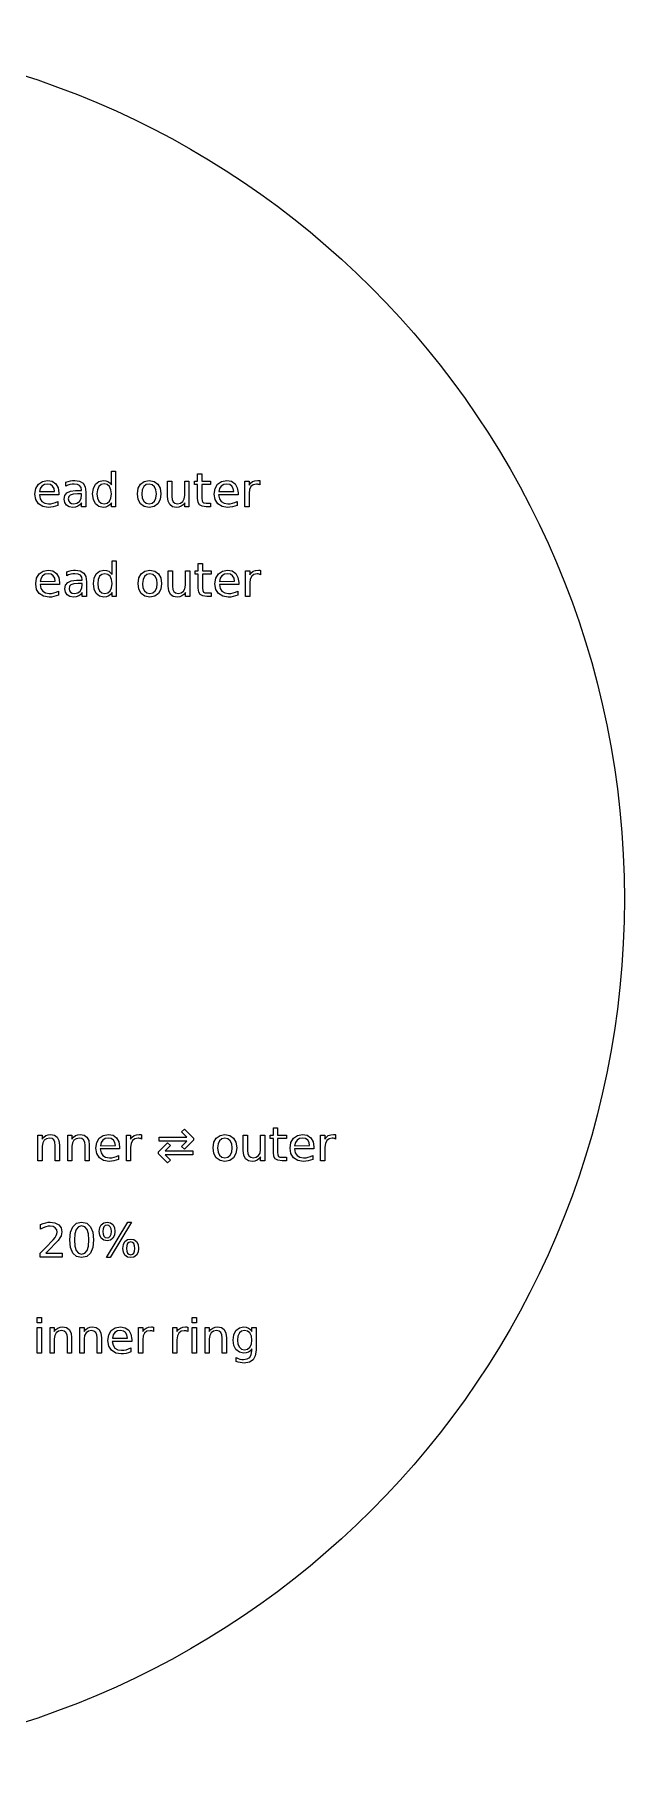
# Model space of a CAD drawing. Header units: millimetres. Extents: x -26.5 to 26.5, y -26.5 to 26.5.
# Drawn here: x 8.4 to 26.5, y -26.5 to 26.5 of the extents above; entities that cross this region are included whole.
import ezdxf

# ---------------------------------------------------------------- set-up
doc = ezdxf.new("R2010")
doc.units = ezdxf.units.MM
doc.layers.add('CUT', color=1, linetype='Continuous')
doc.layers.add('MARK', color=7, linetype='Continuous')

msp = doc.modelspace()

# ---------------------------------------------------------------- linework, layer by layer
at = {"layer": 'CUT'}
msp.add_circle((0, 0), 26.5, dxfattribs=at)
at = {"layer": 'MARK'}
for points in [[(9.146, 12.451), (9.146, 12.388), (8.551, 12.388), (8.575, 12.27), (8.631, 12.184), (8.718, 12.132), (8.832, 12.114), (8.905, 12.119), (8.977, 12.133), (9.046, 12.155), (9.116, 12.187), (9.116, 12.065), (9.045, 12.039), (8.973, 12.02), (8.899, 12.008), (8.824, 12.005), (8.655, 12.032), (8.526, 12.114), (8.443, 12.243), (8.416, 12.411), (8.442, 12.584), (8.52, 12.718), (8.643, 12.803), (8.802, 12.832), (8.944, 12.806), (9.053, 12.729), (9.123, 12.609), (9.146, 12.451)], [(9.016, 12.489), (9.001, 12.585), (8.957, 12.658), (8.89, 12.706), (8.803, 12.722), (8.706, 12.707), (8.63, 12.661), (8.579, 12.587), (8.555, 12.488), (9.016, 12.489)], [(9.974, 12.474), (9.974, 12.025), (9.845, 12.025), (9.845, 12.144), (9.795, 12.082), (9.734, 12.039), (9.661, 12.013), (9.573, 12.005), (9.464, 12.022), (9.38, 12.072), (9.327, 12.152), (9.309, 12.254), (9.331, 12.371), (9.398, 12.455), (9.509, 12.505), (9.663, 12.522), (9.845, 12.522), (9.845, 12.535), (9.83, 12.614), (9.786, 12.673), (9.716, 12.71), (9.621, 12.722), (9.555, 12.718), (9.49, 12.706), (9.427, 12.685), (9.367, 12.657), (9.367, 12.777), (9.437, 12.801), (9.504, 12.818), (9.57, 12.828), (9.635, 12.832), (9.784, 12.809), (9.89, 12.743), (9.953, 12.632), (9.974, 12.474)], [(10.759, 12.693), (10.759, 13.119), (10.888, 13.119), (10.888, 12.025), (10.759, 12.025), (10.759, 12.143), (10.713, 12.082), (10.656, 12.039), (10.588, 12.013), (10.507, 12.005), (10.377, 12.033), (10.274, 12.118), (10.207, 12.25), (10.185, 12.418), (10.207, 12.586), (10.274, 12.718), (10.377, 12.803), (10.507, 12.832), (10.588, 12.823), (10.656, 12.797), (10.713, 12.754), (10.759, 12.693)], [(10.318, 12.418), (10.333, 12.291), (10.377, 12.194), (10.447, 12.133), (10.538, 12.113), (10.63, 12.133), (10.7, 12.194), (10.744, 12.291), (10.759, 12.418), (10.744, 12.545), (10.7, 12.642), (10.63, 12.703), (10.538, 12.723), (10.447, 12.703), (10.377, 12.642), (10.333, 12.545), (10.318, 12.418)], [(11.918, 12.832), (12.069, 12.804), (12.183, 12.722), (12.255, 12.591), (12.28, 12.418), (12.255, 12.246), (12.183, 12.115), (12.069, 12.032), (11.918, 12.005), (11.767, 12.032), (11.652, 12.115), (11.58, 12.246), (11.557, 12.418), (11.58, 12.591), (11.652, 12.722), (11.767, 12.804), (11.918, 12.832)], [(11.918, 12.722), (11.825, 12.702), (11.753, 12.641), (11.708, 12.544), (11.693, 12.418), (11.708, 12.292), (11.753, 12.196), (11.824, 12.135), (11.918, 12.114), (12.011, 12.135), (12.082, 12.196), (12.127, 12.292), (12.142, 12.418), (12.127, 12.544), (12.082, 12.64), (12.011, 12.701), (11.918, 12.722)], [(12.481, 12.336), (12.481, 12.813), (12.61, 12.813), (12.61, 12.341), (12.621, 12.243), (12.654, 12.173), (12.708, 12.131), (12.785, 12.117), (12.878, 12.134), (12.95, 12.184), (12.996, 12.263), (13.011, 12.366), (13.011, 12.813), (13.14, 12.813), (13.14, 12.025), (13.011, 12.025), (13.011, 12.146), (12.96, 12.084), (12.902, 12.039), (12.834, 12.013), (12.757, 12.005), (12.638, 12.026), (12.551, 12.089), (12.498, 12.193), (12.481, 12.336)], [(13.535, 13.036), (13.535, 12.813), (13.801, 12.813), (13.801, 12.712), (13.535, 12.712), (13.535, 12.284), (13.541, 12.205), (13.561, 12.161), (13.601, 12.14), (13.668, 12.133), (13.801, 12.133), (13.801, 12.025), (13.668, 12.025), (13.542, 12.039), (13.462, 12.081), (13.419, 12.16), (13.405, 12.284), (13.405, 12.712), (13.31, 12.712), (13.31, 12.813), (13.405, 12.813), (13.405, 13.036), (13.535, 13.036)], [(14.645, 12.451), (14.645, 12.388), (14.05, 12.388), (14.075, 12.27), (14.131, 12.184), (14.217, 12.132), (14.331, 12.114), (14.405, 12.119), (14.476, 12.133), (14.546, 12.155), (14.615, 12.187), (14.615, 12.065), (14.544, 12.039), (14.472, 12.02), (14.398, 12.008), (14.324, 12.005), (14.155, 12.032), (14.025, 12.114), (13.943, 12.243), (13.915, 12.411), (13.941, 12.584), (14.02, 12.718), (14.142, 12.803), (14.301, 12.832), (14.444, 12.806), (14.553, 12.729), (14.622, 12.609), (14.645, 12.451)], [(14.516, 12.489), (14.5, 12.585), (14.456, 12.658), (14.389, 12.706), (14.303, 12.722), (14.205, 12.707), (14.129, 12.661), (14.078, 12.587), (14.054, 12.488), (14.516, 12.489)], [(15.314, 12.692), (15.291, 12.703), (15.266, 12.71), (15.239, 12.715), (15.21, 12.716), (15.113, 12.698), (15.041, 12.645), (14.997, 12.558), (14.983, 12.44), (14.983, 12.025), (14.853, 12.025), (14.853, 12.813), (14.983, 12.813), (14.983, 12.69), (15.03, 12.753), (15.089, 12.797), (15.161, 12.823), (15.248, 12.832), (15.262, 12.831), (15.277, 12.83), (15.294, 12.828), (15.313, 12.825), (15.314, 12.692)], [(9.716, 12.421), (9.583, 12.412), (9.499, 12.385), (9.453, 12.337), (9.438, 12.263), (9.45, 12.201), (9.484, 12.153), (9.537, 12.123), (9.607, 12.113), (9.704, 12.132), (9.78, 12.189), (9.829, 12.278), (9.845, 12.392), (9.845, 12.421), (9.716, 12.421)], [(9.168, 9.701), (9.168, 9.638), (8.573, 9.638), (8.598, 9.52), (8.654, 9.434), (8.74, 9.382), (8.855, 9.364), (8.928, 9.369), (8.999, 9.383), (9.069, 9.405), (9.138, 9.437), (9.138, 9.315), (9.068, 9.289), (8.995, 9.27), (8.922, 9.258), (8.847, 9.255), (8.678, 9.282), (8.548, 9.364), (8.466, 9.493), (8.438, 9.661), (8.464, 9.834), (8.543, 9.968), (8.665, 10.053), (8.824, 10.082), (8.967, 10.056), (9.076, 9.979), (9.145, 9.859), (9.168, 9.701)], [(9.997, 9.724), (9.997, 9.275), (9.867, 9.275), (9.867, 9.394), (9.818, 9.332), (9.757, 9.289), (9.683, 9.263), (9.595, 9.255), (9.487, 9.272), (9.403, 9.322), (9.349, 9.402), (9.331, 9.504), (9.354, 9.621), (9.42, 9.705), (9.531, 9.755), (9.686, 9.772), (9.867, 9.772), (9.867, 9.785), (9.853, 9.864), (9.809, 9.923), (9.738, 9.96), (9.644, 9.972), (9.577, 9.968), (9.512, 9.956), (9.449, 9.935), (9.389, 9.907), (9.389, 10.027), (9.459, 10.051), (9.527, 10.068), (9.593, 10.078), (9.657, 10.082), (9.806, 10.059), (9.912, 9.993), (9.976, 9.882), (9.997, 9.724)], [(10.782, 9.943), (10.782, 10.369), (10.911, 10.369), (10.911, 9.275), (10.782, 9.275), (10.782, 9.393), (10.735, 9.332), (10.678, 9.289), (10.61, 9.263), (10.529, 9.255), (10.4, 9.283), (10.297, 9.368), (10.229, 9.5), (10.207, 9.668), (10.229, 9.836), (10.297, 9.968), (10.4, 10.053), (10.529, 10.082), (10.61, 10.073), (10.678, 10.047), (10.735, 10.004), (10.782, 9.943)], [(11.94, 10.082), (12.091, 10.054), (12.206, 9.972), (12.278, 9.841), (12.302, 9.668), (12.278, 9.496), (12.206, 9.365), (12.091, 9.282), (11.94, 9.255), (11.789, 9.282), (11.675, 9.365), (11.603, 9.496), (11.579, 9.668), (11.603, 9.841), (11.675, 9.972), (11.789, 10.054), (11.94, 10.082)], [(13.557, 10.286), (13.557, 10.063), (13.824, 10.063), (13.824, 9.962), (13.557, 9.962), (13.557, 9.534), (13.564, 9.455), (13.584, 9.411), (13.624, 9.39), (13.691, 9.383), (13.824, 9.383), (13.824, 9.275), (13.691, 9.275), (13.564, 9.289), (13.484, 9.331), (13.441, 9.41), (13.427, 9.534), (13.427, 9.962), (13.332, 9.962), (13.332, 10.063), (13.427, 10.063), (13.427, 10.286), (13.557, 10.286)], [(14.668, 9.701), (14.668, 9.638), (14.073, 9.638), (14.097, 9.52), (14.153, 9.434), (14.239, 9.382), (14.354, 9.364), (14.427, 9.369), (14.498, 9.383), (14.568, 9.405), (14.637, 9.437), (14.637, 9.315), (14.567, 9.289), (14.495, 9.27), (14.421, 9.258), (14.346, 9.255), (14.177, 9.282), (14.048, 9.364), (13.965, 9.493), (13.938, 9.661), (13.964, 9.834), (14.042, 9.968), (14.165, 10.053), (14.324, 10.082), (14.466, 10.056), (14.575, 9.979), (14.644, 9.859), (14.668, 9.701)], [(15.336, 9.942), (15.314, 9.953), (15.289, 9.96), (15.262, 9.965), (15.232, 9.966), (15.135, 9.948), (15.064, 9.895), (15.02, 9.808), (15.005, 9.69), (15.005, 9.275), (14.875, 9.275), (14.875, 10.063), (15.005, 10.063), (15.005, 9.94), (15.052, 10.003), (15.111, 10.047), (15.184, 10.073), (15.27, 10.082), (15.284, 10.081), (15.3, 10.08), (15.317, 10.078), (15.336, 10.075), (15.336, 9.942)], [(9.039, 9.739), (9.023, 9.835), (8.979, 9.908), (8.912, 9.956), (8.826, 9.972), (8.728, 9.957), (8.652, 9.911), (8.601, 9.837), (8.578, 9.738), (9.039, 9.739)], [(9.739, 9.671), (9.606, 9.662), (9.521, 9.635), (9.476, 9.587), (9.461, 9.513), (9.472, 9.451), (9.506, 9.403), (9.56, 9.373), (9.63, 9.363), (9.727, 9.382), (9.802, 9.439), (9.851, 9.528), (9.867, 9.642), (9.867, 9.671), (9.739, 9.671)], [(10.341, 9.668), (10.355, 9.541), (10.399, 9.444), (10.469, 9.383), (10.561, 9.363), (10.652, 9.383), (10.722, 9.444), (10.767, 9.541), (10.782, 9.668), (10.767, 9.795), (10.722, 9.892), (10.652, 9.953), (10.561, 9.973), (10.469, 9.953), (10.399, 9.892), (10.355, 9.795), (10.341, 9.668)], [(11.94, 9.972), (11.847, 9.952), (11.776, 9.891), (11.731, 9.794), (11.715, 9.668), (11.73, 9.542), (11.775, 9.446), (11.847, 9.385), (11.94, 9.364), (12.033, 9.385), (12.104, 9.446), (12.15, 9.542), (12.165, 9.668), (12.15, 9.794), (12.104, 9.89), (12.033, 9.951), (11.94, 9.972)], [(12.503, 9.586), (12.503, 10.063), (12.633, 10.063), (12.633, 9.591), (12.643, 9.493), (12.676, 9.423), (12.731, 9.381), (12.807, 9.367), (12.901, 9.384), (12.972, 9.434), (13.018, 9.513), (13.033, 9.616), (13.033, 10.063), (13.163, 10.063), (13.163, 9.275), (13.033, 9.275), (13.033, 9.396), (12.983, 9.334), (12.924, 9.289), (12.857, 9.263), (12.78, 9.255), (12.66, 9.276), (12.573, 9.339), (12.521, 9.443), (12.503, 9.586)], [(14.538, 9.739), (14.523, 9.835), (14.479, 9.908), (14.411, 9.956), (14.325, 9.972), (14.228, 9.957), (14.152, 9.911), (14.101, 9.837), (14.077, 9.738), (14.538, 9.739)], [(9.168, -7.55), (9.168, -8.025), (9.039, -8.025), (9.039, -7.554), (9.028, -7.456), (8.995, -7.387), (8.941, -7.345), (8.864, -7.331), (8.771, -7.348), (8.699, -7.398), (8.654, -7.477), (8.639, -7.58), (8.639, -8.025), (8.508, -8.025), (8.508, -7.237), (8.639, -7.237), (8.639, -7.36), (8.689, -7.298), (8.748, -7.254), (8.816, -7.227), (8.893, -7.218), (9.012, -7.239), (9.098, -7.302), (9.151, -7.406), (9.168, -7.55)], [(10.081, -7.55), (10.081, -8.025), (9.952, -8.025), (9.952, -7.554), (9.941, -7.456), (9.908, -7.387), (9.853, -7.345), (9.777, -7.331), (9.683, -7.348), (9.612, -7.398), (9.566, -7.477), (9.551, -7.58), (9.551, -8.025), (9.421, -8.025), (9.421, -7.237), (9.551, -7.237), (9.551, -7.36), (9.602, -7.298), (9.661, -7.254), (9.728, -7.227), (9.806, -7.218), (9.925, -7.239), (10.011, -7.302), (10.064, -7.406), (10.081, -7.55)], [(11.013, -7.599), (11.013, -7.662), (10.418, -7.662), (10.442, -7.78), (10.498, -7.866), (10.584, -7.918), (10.699, -7.936), (10.772, -7.931), (10.843, -7.917), (10.913, -7.895), (10.982, -7.863), (10.982, -7.985), (10.912, -8.011), (10.84, -8.03), (10.766, -8.042), (10.691, -8.045), (10.522, -8.018), (10.393, -7.936), (10.31, -7.807), (10.283, -7.639), (10.309, -7.466), (10.387, -7.332), (10.51, -7.247), (10.669, -7.218), (10.811, -7.244), (10.92, -7.321), (10.99, -7.441), (11.013, -7.599)], [(10.883, -7.561), (10.868, -7.465), (10.824, -7.392), (10.756, -7.344), (10.67, -7.328), (10.573, -7.343), (10.497, -7.389), (10.446, -7.463), (10.422, -7.562), (10.883, -7.561)], [(11.681, -7.358), (11.659, -7.347), (11.634, -7.34), (11.607, -7.335), (11.577, -7.334), (11.48, -7.352), (11.409, -7.405), (11.365, -7.492), (11.35, -7.61), (11.35, -8.025), (11.22, -8.025), (11.22, -7.237), (11.35, -7.237), (11.35, -7.36), (11.397, -7.297), (11.456, -7.253), (11.529, -7.227), (11.615, -7.218), (11.629, -7.219), (11.645, -7.22), (11.662, -7.222), (11.681, -7.225), (11.681, -7.358)], [(13.276, -7.331), (13.276, -7.394), (12.999, -7.67), (12.915, -7.586), (13.079, -7.422), (12.221, -7.422), (12.221, -7.303), (13.079, -7.303), (12.915, -7.139), (12.999, -7.054), (13.276, -7.331)], [(14.245, -7.218), (14.395, -7.246), (14.51, -7.328), (14.582, -7.459), (14.606, -7.632), (14.582, -7.804), (14.51, -7.935), (14.395, -8.018), (14.245, -8.045), (14.093, -8.018), (13.979, -7.935), (13.907, -7.804), (13.883, -7.632), (13.907, -7.459), (13.979, -7.328), (14.093, -7.246), (14.245, -7.218)], [(14.245, -7.328), (14.151, -7.348), (14.08, -7.409), (14.035, -7.506), (14.02, -7.632), (14.035, -7.758), (14.08, -7.854), (14.151, -7.915), (14.245, -7.936), (14.337, -7.915), (14.408, -7.854), (14.454, -7.758), (14.469, -7.632), (14.454, -7.506), (14.408, -7.41), (14.337, -7.349), (14.245, -7.328)], [(14.807, -7.714), (14.807, -7.237), (14.937, -7.237), (14.937, -7.709), (14.948, -7.807), (14.98, -7.877), (15.035, -7.919), (15.111, -7.933), (15.205, -7.916), (15.277, -7.866), (15.322, -7.787), (15.338, -7.684), (15.338, -7.237), (15.467, -7.237), (15.467, -8.025), (15.338, -8.025), (15.338, -7.904), (15.287, -7.966), (15.228, -8.011), (15.161, -8.037), (15.084, -8.045), (14.964, -8.024), (14.878, -7.961), (14.825, -7.857), (14.807, -7.714)], [(15.861, -7.014), (15.861, -7.237), (16.128, -7.237), (16.128, -7.338), (15.861, -7.338), (15.861, -7.766), (15.868, -7.845), (15.888, -7.889), (15.928, -7.91), (15.995, -7.917), (16.128, -7.917), (16.128, -8.025), (15.995, -8.025), (15.868, -8.011), (15.788, -7.969), (15.746, -7.89), (15.731, -7.766), (15.731, -7.338), (15.636, -7.338), (15.636, -7.237), (15.731, -7.237), (15.731, -7.014), (15.861, -7.014)], [(16.972, -7.599), (16.972, -7.662), (16.377, -7.662), (16.401, -7.78), (16.457, -7.866), (16.543, -7.918), (16.658, -7.936), (16.731, -7.931), (16.802, -7.917), (16.872, -7.895), (16.942, -7.863), (16.942, -7.985), (16.871, -8.011), (16.799, -8.03), (16.725, -8.042), (16.65, -8.045), (16.481, -8.018), (16.352, -7.936), (16.269, -7.807), (16.242, -7.639), (16.268, -7.466), (16.346, -7.332), (16.469, -7.247), (16.628, -7.218), (16.77, -7.244), (16.879, -7.321), (16.949, -7.441), (16.972, -7.599)], [(16.842, -7.561), (16.827, -7.465), (16.783, -7.392), (16.715, -7.344), (16.629, -7.328), (16.532, -7.343), (16.456, -7.389), (16.405, -7.463), (16.381, -7.562), (16.842, -7.561)], [(17.64, -7.358), (17.618, -7.347), (17.593, -7.34), (17.566, -7.335), (17.537, -7.334), (17.439, -7.352), (17.368, -7.405), (17.324, -7.492), (17.309, -7.61), (17.309, -8.025), (17.179, -8.025), (17.179, -7.237), (17.309, -7.237), (17.309, -7.36), (17.356, -7.297), (17.415, -7.253), (17.488, -7.227), (17.575, -7.218), (17.589, -7.219), (17.604, -7.22), (17.621, -7.222), (17.64, -7.225), (17.64, -7.358)], [(12.21, -7.816), (12.21, -7.753), (12.486, -7.477), (12.57, -7.561), (12.406, -7.725), (13.264, -7.725), (13.264, -7.844), (12.406, -7.844), (12.57, -8.008), (12.486, -8.093), (12.21, -7.816)], [(8.75, -10.856), (9.246, -10.856), (9.246, -10.975), (8.579, -10.975), (8.579, -10.856), (8.675, -10.758), (8.8, -10.631), (8.913, -10.515), (8.975, -10.449), (9.033, -10.378), (9.07, -10.319), (9.091, -10.267), (9.098, -10.215), (9.083, -10.139), (9.039, -10.078), (8.971, -10.039), (8.886, -10.026), (8.817, -10.031), (8.745, -10.049), (8.668, -10.078), (8.586, -10.119), (8.586, -9.976), (8.669, -9.945), (8.747, -9.924), (8.818, -9.91), (8.883, -9.906), (9.03, -9.927), (9.143, -9.988), (9.216, -10.083), (9.24, -10.206), (9.234, -10.269), (9.216, -10.328), (9.182, -10.392), (9.128, -10.465), (9.091, -10.505), (9.016, -10.583), (8.902, -10.7), (8.75, -10.856)], [(9.848, -9.906), (10.004, -9.941), (10.118, -10.046), (10.188, -10.217), (10.211, -10.451), (10.188, -10.685), (10.118, -10.856), (10.004, -10.961), (9.848, -10.995), (9.692, -10.961), (9.578, -10.856), (9.508, -10.685), (9.485, -10.451), (9.508, -10.217), (9.578, -10.046), (9.692, -9.941), (9.848, -9.906)], [(9.848, -10.019), (9.752, -10.046), (9.683, -10.127), (9.642, -10.262), (9.628, -10.451), (9.642, -10.64), (9.683, -10.775), (9.752, -10.856), (9.848, -10.883), (9.945, -10.856), (10.013, -10.775), (10.055, -10.64), (10.069, -10.451), (10.055, -10.262), (10.013, -10.127), (9.945, -10.046), (9.848, -10.019)], [(10.628, -9.906), (10.728, -9.925), (10.805, -9.983), (10.855, -10.074), (10.871, -10.192), (10.855, -10.31), (10.805, -10.401), (10.728, -10.459), (10.628, -10.478), (10.528, -10.459), (10.451, -10.401), (10.402, -10.31), (10.386, -10.192), (10.402, -10.074), (10.451, -9.984), (10.528, -9.925), (10.628, -9.906)], [(10.628, -9.995), (10.574, -10.009), (10.532, -10.048), (10.506, -10.11), (10.498, -10.192), (10.506, -10.274), (10.532, -10.337), (10.573, -10.376), (10.628, -10.389), (10.682, -10.376), (10.724, -10.337), (10.75, -10.274), (10.759, -10.192), (10.75, -10.11), (10.723, -10.048), (10.682, -10.009), (10.628, -9.995)], [(11.263, -9.906), (11.375, -9.906), (10.719, -10.995), (10.606, -10.995), (11.263, -9.906)], [(11.354, -10.424), (11.453, -10.443), (11.53, -10.501), (11.579, -10.592), (11.595, -10.71), (11.579, -10.828), (11.53, -10.919), (11.453, -10.976), (11.354, -10.995), (11.253, -10.976), (11.176, -10.919), (11.127, -10.828), (11.11, -10.71), (11.127, -10.591), (11.176, -10.501), (11.253, -10.443), (11.354, -10.424)], [(11.354, -10.513), (11.299, -10.526), (11.257, -10.565), (11.231, -10.627), (11.223, -10.71), (11.231, -10.792), (11.257, -10.854), (11.299, -10.893), (11.354, -10.906), (11.407, -10.893), (11.448, -10.854), (11.474, -10.792), (11.483, -10.71), (11.474, -10.628), (11.448, -10.565), (11.407, -10.526), (11.354, -10.513)], [(8.484, -12.831), (8.613, -12.831), (8.613, -12.995), (8.484, -12.995), (8.484, -12.831)], [(8.484, -13.137), (8.613, -13.137), (8.613, -13.925), (8.484, -13.925), (8.484, -13.137)], [(9.539, -13.45), (9.539, -13.925), (9.41, -13.925), (9.41, -13.454), (9.399, -13.356), (9.366, -13.287), (9.311, -13.245), (9.235, -13.231), (9.141, -13.248), (9.07, -13.298), (9.024, -13.377), (9.009, -13.48), (9.009, -13.925), (8.879, -13.925), (8.879, -13.137), (9.009, -13.137), (9.009, -13.26), (9.06, -13.198), (9.119, -13.154), (9.186, -13.127), (9.264, -13.118), (9.383, -13.139), (9.469, -13.202), (9.522, -13.306), (9.539, -13.45)], [(10.452, -13.45), (10.452, -13.925), (10.322, -13.925), (10.322, -13.454), (10.311, -13.356), (10.279, -13.287), (10.224, -13.245), (10.148, -13.231), (10.054, -13.248), (9.983, -13.298), (9.937, -13.377), (9.922, -13.48), (9.922, -13.925), (9.792, -13.925), (9.792, -13.137), (9.922, -13.137), (9.922, -13.26), (9.973, -13.198), (10.031, -13.154), (10.099, -13.127), (10.177, -13.118), (10.296, -13.139), (10.382, -13.202), (10.434, -13.306), (10.452, -13.45)], [(11.383, -13.499), (11.383, -13.562), (10.788, -13.562), (10.813, -13.68), (10.869, -13.766), (10.955, -13.818), (11.07, -13.836), (11.143, -13.831), (11.214, -13.817), (11.284, -13.795), (11.353, -13.763), (11.353, -13.885), (11.283, -13.911), (11.21, -13.93), (11.137, -13.942), (11.062, -13.945), (10.893, -13.918), (10.763, -13.836), (10.681, -13.707), (10.653, -13.539), (10.679, -13.366), (10.758, -13.232), (10.88, -13.147), (11.04, -13.118), (11.182, -13.144), (11.291, -13.221), (11.36, -13.341), (11.383, -13.499)], [(11.254, -13.461), (11.238, -13.365), (11.195, -13.292), (11.127, -13.244), (11.041, -13.228), (10.943, -13.243), (10.868, -13.289), (10.816, -13.363), (10.793, -13.462), (11.254, -13.461)], [(12.052, -13.258), (12.029, -13.247), (12.005, -13.24), (11.978, -13.235), (11.948, -13.234), (11.851, -13.252), (11.78, -13.305), (11.736, -13.392), (11.721, -13.51), (11.721, -13.925), (11.591, -13.925), (11.591, -13.137), (11.721, -13.137), (11.721, -13.26), (11.768, -13.197), (11.827, -13.153), (11.9, -13.127), (11.986, -13.118), (12, -13.119), (12.016, -13.12), (12.033, -13.122), (12.051, -13.125), (12.052, -13.258)], [(13.102, -13.258), (13.079, -13.247), (13.054, -13.24), (13.028, -13.235), (12.998, -13.234), (12.901, -13.252), (12.829, -13.305), (12.785, -13.392), (12.771, -13.51), (12.771, -13.925), (12.641, -13.925), (12.641, -13.137), (12.771, -13.137), (12.771, -13.26), (12.818, -13.197), (12.877, -13.153), (12.949, -13.127), (13.036, -13.118), (13.05, -13.119), (13.065, -13.12), (13.083, -13.122), (13.101, -13.125), (13.102, -13.258)], [(13.238, -12.831), (13.367, -12.831), (13.367, -12.995), (13.238, -12.995), (13.238, -12.831)], [(13.238, -13.137), (13.367, -13.137), (13.367, -13.925), (13.238, -13.925), (13.238, -13.137)], [(14.293, -13.45), (14.293, -13.925), (14.163, -13.925), (14.163, -13.454), (14.152, -13.356), (14.12, -13.287), (14.065, -13.245), (13.989, -13.231), (13.895, -13.248), (13.823, -13.298), (13.778, -13.377), (13.763, -13.48), (13.763, -13.925), (13.633, -13.925), (13.633, -13.137), (13.763, -13.137), (13.763, -13.26), (13.813, -13.198), (13.872, -13.154), (13.94, -13.127), (14.018, -13.118), (14.137, -13.139), (14.223, -13.202), (14.275, -13.306), (14.293, -13.45)], [(15.198, -13.827), (15.176, -14.003), (15.109, -14.126), (14.996, -14.2), (14.835, -14.225), (14.769, -14.222), (14.707, -14.214), (14.647, -14.202), (14.589, -14.183), (14.589, -14.057), (14.646, -14.084), (14.702, -14.103), (14.758, -14.114), (14.815, -14.118), (14.926, -14.101), (15.005, -14.051), (15.053, -13.968), (15.069, -13.851), (15.069, -13.786), (15.023, -13.847), (14.966, -13.891), (14.897, -13.916), (14.816, -13.925), (14.686, -13.897), (14.583, -13.815), (14.516, -13.686), (14.494, -13.522), (14.516, -13.357), (14.583, -13.229), (14.686, -13.146), (14.816, -13.118), (14.897, -13.127), (14.966, -13.153), (15.023, -13.196), (15.069, -13.257), (15.069, -13.137), (15.198, -13.137), (15.198, -13.827)], [(15.069, -13.522), (15.054, -13.397), (15.011, -13.304), (14.941, -13.246), (14.848, -13.227), (14.755, -13.246), (14.686, -13.304), (14.642, -13.397), (14.628, -13.522), (14.642, -13.646), (14.686, -13.739), (14.755, -13.797), (14.848, -13.817), (14.941, -13.797), (15.011, -13.739), (15.054, -13.646), (15.069, -13.522)]]:
    msp.add_lwpolyline(points, close=True, dxfattribs=at)

doc.saveas('drawing.dxf')
